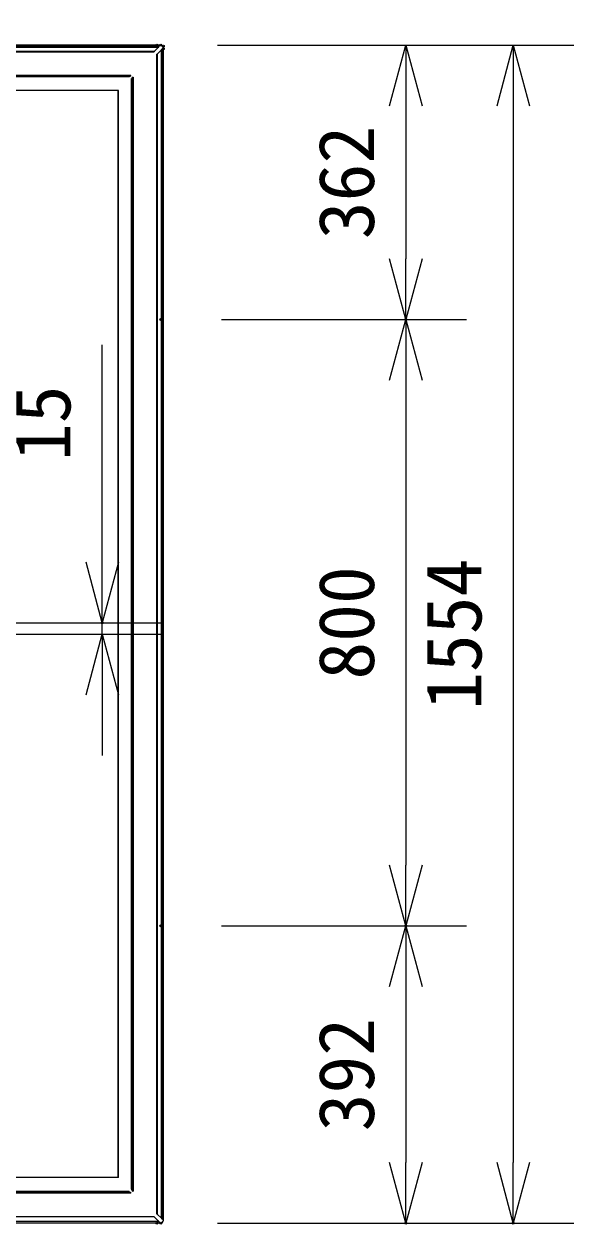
# Model space of a CAD drawing. Units: millimetres, scale not verified. Extents: x -63 to 62, y -56 to 57.
# Drawn here: x -4.75 to 13.38, y -9.96 to 29.62 of the extents above; entities that cross this region are included whole.
import ezdxf
from ezdxf.enums import TextEntityAlignment as Align

# ---------------------------------------------------------------- set-up
doc = ezdxf.new("R2010")
doc.units = ezdxf.units.MM
doc.header["$LTSCALE"] = 0.125
doc.header["$PDMODE"] = 32
doc.header["$PDSIZE"] = 0.0625
doc.linetypes.add('USER1', pattern=[1.4, 0.7, -0.7])
for name, color, linetype in [('0-0_0', 7, 'Continuous'), ('0-4_Defpoints', 7, 'Continuous'), ('0-6_SUNPO', 7, 'Continuous')]:
    doc.layers.add(name, color=color, linetype=linetype)
doc.layers.add('0-5_GAIKEI', color=1, linetype='USER1', lineweight=18)
doc.styles.add('ＭＳ ゴシック', font='')
doc.styles.get('ＭＳ ゴシック').set_extended_font_data('MS Gothic')

# ---------------------------------------------------------------- blocks, each defined once
blk = doc.blocks.new('_OPEN30')
at = {"layer": '0-0_0'}
blk.add_line((0, 0), (-1, 0), dxfattribs=at)
blk.add_lwpolyline([(-1, 0.26795), (0, 0), (-1, -0.26795)], dxfattribs=at)
blk = doc.blocks.new('D19')
at = {"layer": '0-4_Defpoints'}
for p in [(-9.8353, 21.9962), (-3.7567, 21.9962), (-9.8353, 21.6212)]:
    blk.add_point(p, dxfattribs=at)
at = {"layer": '0-6_SUNPO'}
for p, q in [((-3.7567, 23.9962), (-3.7567, 31.1628)), ((-7.8353, 21.9962), (-1.7567, 21.9962)), ((-3.7567, 21.6212), (-3.7567, 21.9962)), ((-7.8353, 21.6212), (-1.7567, 21.6212)), ((-3.7567, 19.6212), (-3.7567, 17.6212))]:
    blk.add_line(p, q, dxfattribs=at)
at = {"layer": '0-6_SUNPO', "xscale": 2, "yscale": 2}
for p, rotation in [((-3.7567, 21.9962), 270), ((-3.7567, 21.6212), 90)]:
    blk.add_blockref('_OPEN30', p, dxfattribs=dict(at, rotation=rotation))
at = {"layer": '0-6_SUNPO', "style": 'ＭＳ ゴシック'}
blk.add_text('15', height=1.833, rotation=90, dxfattribs=at).set_placement((-4.2567, 27.3295), align=Align.BOTTOM_LEFT)
blk = doc.blocks.new('D18')
at = {"layer": '0-4_Defpoints'}
for p in [(-1.8259, 11.9962), (-1.8259, 2.1962), (6.2527, 2.1962)]:
    blk.add_point(p, dxfattribs=at)
at = {"layer": '0-6_SUNPO'}
for p, q in [((0.1741, 11.9962), (8.2527, 11.9962)), ((6.2527, 9.9962), (6.2527, 4.1962)), ((0.1741, 2.1962), (8.2527, 2.1962))]:
    blk.add_line(p, q, dxfattribs=at)
at = {"layer": '0-6_SUNPO', "xscale": 2, "yscale": 2}
for p, rotation in [((6.2527, 11.9962), 90), ((6.2527, 2.1962), 270)]:
    blk.add_blockref('_OPEN30', p, dxfattribs=dict(at, rotation=rotation))
at = {"layer": '0-6_SUNPO', "style": 'ＭＳ ゴシック'}
blk.add_text('392', height=1.833, rotation=90, dxfattribs=at).set_placement((5.7527, 5.2212), align=Align.BOTTOM_LEFT)
blk = doc.blocks.new('D17')
at = {"layer": '0-4_Defpoints'}
for p in [(-1.8259, 41.0462), (-1.8259, 31.9962), (6.2527, 31.9962)]:
    blk.add_point(p, dxfattribs=at)
at = {"layer": '0-6_SUNPO'}
for p, q in [((0.1741, 41.0462), (8.2527, 41.0462)), ((6.2527, 39.0462), (6.2527, 33.9962)), ((0.1741, 31.9962), (8.2527, 31.9962))]:
    blk.add_line(p, q, dxfattribs=at)
at = {"layer": '0-6_SUNPO', "xscale": 2, "yscale": 2}
for p, rotation in [((6.2527, 41.0462), 90), ((6.2527, 31.9962), 270)]:
    blk.add_blockref('_OPEN30', p, dxfattribs=dict(at, rotation=rotation))
at = {"layer": '0-6_SUNPO', "style": 'ＭＳ ゴシック'}
blk.add_text('362', height=1.833, rotation=90, dxfattribs=at).set_placement((5.7527, 34.6462), align=Align.BOTTOM_LEFT)
blk = doc.blocks.new('D16')
at = {"layer": '0-4_Defpoints'}
for p in [(-1.8259, 31.9962), (-1.8259, 11.9962), (6.2527, 11.9962)]:
    blk.add_point(p, dxfattribs=at)
at = {"layer": '0-6_SUNPO'}
for p, q in [((0.1741, 31.9962), (8.2527, 31.9962)), ((6.2527, 29.9962), (6.2527, 13.9962)), ((0.1741, 11.9962), (8.2527, 11.9962))]:
    blk.add_line(p, q, dxfattribs=at)
at = {"layer": '0-6_SUNPO', "xscale": 2, "yscale": 2}
for p, rotation in [((6.2527, 31.9962), 90), ((6.2527, 11.9962), 270)]:
    blk.add_blockref('_OPEN30', p, dxfattribs=dict(at, rotation=rotation))
at = {"layer": '0-6_SUNPO', "style": 'ＭＳ ゴシック'}
blk.add_text('800', height=1.833, rotation=90, dxfattribs=at).set_placement((5.7527, 20.1212), align=Align.BOTTOM_LEFT)
blk = doc.blocks.new('D15')
at = {"layer": '0-4_Defpoints'}
for p in [(-1.9546, 41.0462), (-1.9546, 2.1962), (9.7954, 2.1962)]:
    blk.add_point(p, dxfattribs=at)
at = {"layer": '0-6_SUNPO'}
for p, q in [((0.0454, 41.0462), (11.7954, 41.0462)), ((9.7954, 39.0462), (9.7954, 4.1962)), ((0.0454, 2.1962), (11.7954, 2.1962))]:
    blk.add_line(p, q, dxfattribs=at)
at = {"layer": '0-6_SUNPO', "xscale": 2, "yscale": 2}
for p, rotation in [((9.7954, 41.0462), 90), ((9.7954, 2.1962), 270)]:
    blk.add_blockref('_OPEN30', p, dxfattribs=dict(at, rotation=rotation))
at = {"layer": '0-6_SUNPO', "style": 'ＭＳ ゴシック'}
blk.add_text('1554', height=1.833, rotation=90, dxfattribs=at).set_placement((9.2954, 19.1212), align=Align.BOTTOM_LEFT)
blk = doc.blocks.new('D14')
at = {"layer": '0-4_Defpoints'}
for p in [(-1.7423, 52.6812), (-24.8723, 40.9312), (-1.7423, 40.9312)]:
    blk.add_point(p, dxfattribs=at)
at = {"layer": '0-6_SUNPO'}
for p, q in [((-24.8723, 42.9312), (-24.8723, 54.6812)), ((-1.7423, 42.9312), (-1.7423, 54.6812)), ((-22.8723, 52.6812), (-3.7423, 52.6812))]:
    blk.add_line(p, q, dxfattribs=at)
at = {"layer": '0-6_SUNPO', "xscale": 2, "yscale": 2, "rotation": 180}
blk.add_blockref('_OPEN30', (-24.8723, 52.6812), dxfattribs=at)
at = {"layer": '0-6_SUNPO', "xscale": 2, "yscale": 2}
blk.add_blockref('_OPEN30', (-1.7423, 52.6812), dxfattribs=at)
at = {"layer": '0-6_SUNPO', "style": 'ＭＳ ゴシック'}
blk.add_text('925', height=1.833, dxfattribs=at).set_placement((-15.1823, 53.1812), align=Align.BOTTOM_LEFT)
blk = doc.blocks.new('D13')
at = {"layer": '0-4_Defpoints'}
for p in [(-1.7423, 49.0138), (-6.8948, 41.0138), (-1.7423, 41.0138)]:
    blk.add_point(p, dxfattribs=at)
at = {"layer": '0-6_SUNPO'}
for p, q in [((-6.8948, 43.0138), (-6.8948, 51.0138)), ((-1.7423, 43.0138), (-1.7423, 51.0138)), ((-4.8948, 49.0138), (-3.7423, 49.0138)), ((-1.7423, 49.0138), (7.9243, 49.0138))]:
    blk.add_line(p, q, dxfattribs=at)
at = {"layer": '0-6_SUNPO', "xscale": 2, "yscale": 2, "rotation": 180}
blk.add_blockref('_OPEN30', (-6.8948, 49.0138), dxfattribs=at)
at = {"layer": '0-6_SUNPO', "xscale": 2, "yscale": 2}
blk.add_blockref('_OPEN30', (-1.7423, 49.0138), dxfattribs=at)
at = {"layer": '0-6_SUNPO', "style": 'ＭＳ ゴシック'}
blk.add_text('206', height=1.833, dxfattribs=at).set_placement((2.216, 49.5138), align=Align.BOTTOM_LEFT)

msp = doc.modelspace()

# ---------------------------------------------------------------- linework, layer by layer
at = {"layer": '0-5_GAIKEI', "color": 7, "linetype": 'Continuous'}
for p, q in [((-0.2594, 28.9212), (-23.1894, 28.9212)), ((-0.1594, -9.8288), (-0.1594, 28.8212)), ((-0.2594, -9.9288), (-23.1894, -9.9288))]:
    msp.add_line(p, q, dxfattribs=at)
at = {"layer": '0-5_GAIKEI', "linetype": 'Continuous'}
for p, q in [((-0.2594, 28.9212), (-0.3075, 28.8731)), ((-0.3173, 28.8731), (-23.1314, 28.8731)), ((-23.1314, 28.8552), (-0.3173, 28.8552)), ((-0.4577, 28.7149), (-22.9911, 28.7149)), ((-22.9911, 28.7018), (-0.4577, 28.7018)), ((-0.3173, 28.8552), (-0.4577, 28.7149)), ((-0.4577, 28.7149), (-0.4577, 28.7018)), ((-0.3657, 28.6229), (-0.3787, 28.6229)), ((-0.3787, -9.6305), (-0.3787, 28.6229)), ((-0.3657, 28.6229), (-0.2253, 28.7632)), ((-0.3657, 28.6229), (-0.3657, -9.6305)), ((-0.3173, 28.8731), (-0.3173, 28.8552)), ((-0.2253, -9.7709), (-0.2253, 28.7632)), ((-0.2075, 28.7632), (-0.2253, 28.7632)), ((-0.2075, 28.7731), (-0.1594, 28.8212)), ((-0.2075, 28.7632), (-0.2075, -9.7709)), ((-22.2177, 27.9365), (-1.231, 27.9365)), ((-22.1619, 27.8939), (-1.2869, 27.8939)), ((-1.2869, 27.8866), (-22.1619, 27.8866)), ((-1.2869, 27.8837), (-22.1619, 27.8837)), ((-1.2869, 27.8866), (-1.2869, 27.8939)), ((-1.2869, 27.8866), (-1.2869, 27.8837)), ((-1.2725, 27.8928), (-1.231, 27.9189)), ((-1.231, 27.9189), (-1.231, 27.9365)), ((-1.2119, 27.8087), (-1.209, 27.8087)), ((-1.2119, 27.8087), (-1.2119, -8.8163)), ((-1.209, 27.8087), (-1.2017, 27.8087)), ((-1.209, -8.8163), (-1.209, 27.8087)), ((-1.1767, 27.8646), (-1.2028, 27.8231)), ((-1.2017, 27.8087), (-1.2017, -8.8163)), ((-1.159, 27.8646), (-1.159, -8.8722)), ((-1.6369, 27.4212), (-21.8119, 27.4212)), ((-1.6494, 27.4212), (-21.7994, 27.4212)), ((-1.6494, -8.4288), (-1.6494, 27.4212)), ((-1.6369, -8.4288), (-1.6369, 27.4212)), ((-1.6369, -8.4288), (-21.8119, -8.4288)), ((-1.6494, -8.4288), (-21.7994, -8.4288)), ((-1.231, -8.9442), (-22.2177, -8.9442)), ((-1.2869, -8.8913), (-22.1619, -8.8913)), ((-22.1619, -8.8942), (-1.2869, -8.8942)), ((-1.2869, -8.9015), (-22.1619, -8.9015)), ((-1.2869, -8.8942), (-1.2869, -8.8913)), ((-1.2869, -8.9015), (-1.2869, -8.8942)), ((-1.2725, -8.9004), (-1.231, -8.9265)), ((-1.231, -8.9442), (-1.231, -8.9265)), ((-1.2119, -8.8163), (-1.209, -8.8163)), ((-1.209, -8.8163), (-1.2017, -8.8163)), ((-1.1767, -8.8722), (-1.2028, -8.8307)), ((-1.1767, -8.8722), (-1.159, -8.8722)), ((-23.1314, -9.8629), (-0.3173, -9.8629)), ((-0.3173, -9.8807), (-23.1314, -9.8807)), ((-22.9911, -9.7094), (-0.4577, -9.7094)), ((-0.4577, -9.7225), (-22.9911, -9.7225)), ((-0.4577, -9.7225), (-0.4577, -9.7094)), ((-0.3173, -9.8629), (-0.4577, -9.7225)), ((-0.3657, -9.6305), (-0.3787, -9.6305)), ((-0.3657, -9.6305), (-0.2253, -9.7709)), ((-0.3173, -9.8807), (-0.3173, -9.8629)), ((-0.2594, -9.9288), (-0.3075, -9.8807)), ((-0.2075, -9.7709), (-0.2253, -9.7709)), ((-0.2075, -9.7807), (-0.1594, -9.8288))]:
    msp.add_line(p, q, dxfattribs=at)
for points in [[(-1.231, 27.9189), (-22.2177, 27.9189), (-22.2177, 27.9365)], [(-1.1767, -8.8722), (-1.1767, 27.8646), (-1.159, 27.8646)], [(-22.2177, -8.9442), (-22.2177, -8.9265), (-1.231, -8.9265)]]:
    msp.add_lwpolyline(points, dxfattribs=at)
at = {"layer": '0-5_GAIKEI', "color": 7, "linetype": 'Continuous'}
for centre, start, end in [((-0.2594, 28.8212), 0, 90), ((-0.2594, -9.8288), 270, 0)]:
    msp.add_arc(centre, 0.1, start, end, dxfattribs=at)
at = {"layer": '0-5_GAIKEI', "linetype": 'Continuous'}
for centre, radius, start, end in [((-0.3176, 31.5309), 2.6578, 270.00711, 270.2196), ((-0.2499, 29.2936), 0.4435, 261.25349, 262.83573), ((0.2087, 28.8301), 0.4392, 187.15645, 188.75433), ((2.4502, 28.7629), 2.6577, 179.78039, 179.99289), ((-1.2799, 27.8087), 0.0709, 0.02549, 8.82621), ((-1.2869, -8.8232), 0.0709, 270.02542, 278.82627), ((-0.2499, -10.3012), 0.4435, 97.16427, 98.74651), ((-0.3176, -12.5385), 2.6578, 89.7804, 89.99289), ((0.2087, -9.8377), 0.4392, 171.24567, 172.84355), ((2.4502, -9.7705), 2.6577, 180.00711, 180.21961)]:
    msp.add_arc(centre, radius, start, end, dxfattribs=at)
for centre, major_axis, ratio, start_param, end_param in [((-0.3075, 28.8357), (0.0001, -0.0375), 0.070962, 2.0675191, 3.0891003), ((-0.2449, 28.7731), (-0.0375, 0.0001), 0.070962, 3.194085, 4.2156662), ((-1.2725, 27.9104), (0.0038, 0.0247), 0.148807, 3.1945427, 3.9383143), ((-1.1851, 27.8231), (0.0247, 0.0038), 0.148807, 2.3448711, 3.0886426), ((-1.2725, -8.9181), (-0.0038, 0.0247), 0.148807, 5.4864636, 6.2302353), ((-1.1851, -8.8307), (0.0247, -0.0038), 0.148807, 3.1945427, 3.9383142), ((-0.3075, -9.8433), (0.0001, 0.0375), 0.070962, 3.194085, 4.2156662), ((-0.2449, -9.7807), (-0.0375, -0.0001), 0.070962, 2.0675191, 3.0891003)]:
    msp.add_ellipse(centre, major_axis=major_axis, ratio=ratio, start_param=start_param, end_param=end_param, dxfattribs=at)

# ---------------------------------------------------------------- block references
at = {"layer": '0-6_SUNPO'}
for name in ['D14', 'D13', 'D15', 'D17', 'D16', 'D19', 'D18']:
    msp.add_blockref(name, (1.5829, -12.125), dxfattribs=at)

doc.saveas('drawing.dxf')
